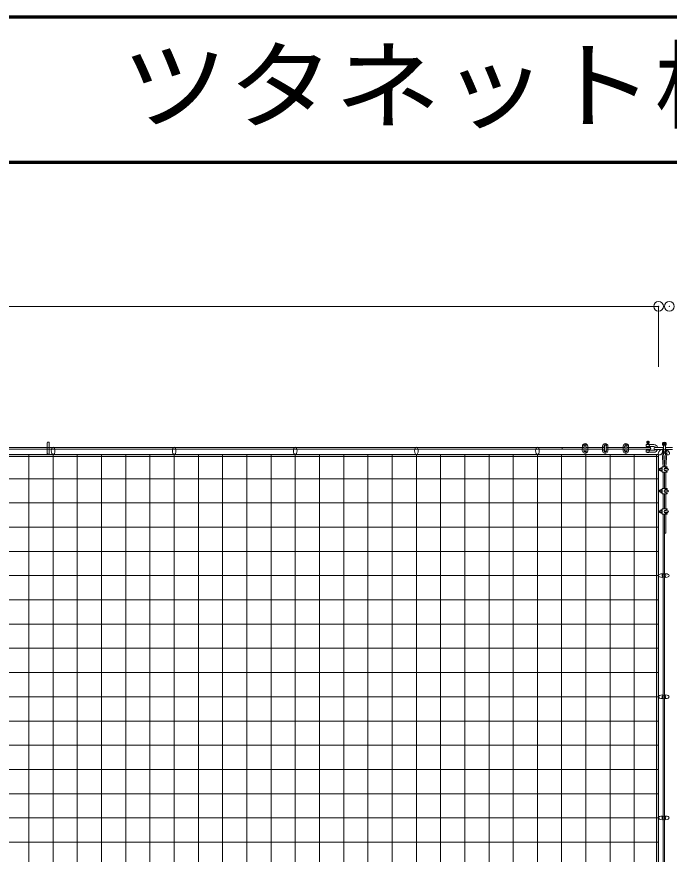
# Model space of a CAD drawing. Units: millimetres, scale not verified. Extents: x -31726 to 17675, y -6980 to 6925.
# Drawn here: x -7354 to -4660, y 3414 to 6870 of the extents above; entities that cross this region are included whole.
import ezdxf
from ezdxf.enums import TextEntityAlignment as Align

# ---------------------------------------------------------------- set-up
doc = ezdxf.new("R2010")
doc.units = ezdxf.units.MM
doc.header["$LTSCALE"] = 50
doc.header["$PDMODE"] = 32
doc.header["$PDSIZE"] = 40
for name, color, linetype, lineweight in [('0-0_通り芯', 7, 'Continuous', 18), ('0-1_躯体', 33, 'Continuous', 18), ('0-2_建具', 5, 'Continuous', 18), ('0-3_設備', 7, 'Continuous', 18), ('0-4_家具', 7, 'Continuous', 18), ('0-6_寸法', 7, 'Continuous', 18), ('0-7', 7, 'Continuous', 18), ('0-F_枠', 7, 'Continuous', 70)]:
    doc.layers.add(name, color=color, linetype=linetype, lineweight=lineweight)
doc.styles.add('ＭＳ ゴシック', font='')
doc.styles.get('ＭＳ ゴシック').set_extended_font_data('MS Gothic')

msp = doc.modelspace()

# ---------------------------------------------------------------- linework, layer by layer
at = {"layer": '0-0_通り芯'}
for p, q in [((-9266.93, 5085.8), (-5010.63, 5085.8)), ((-9266.92, 5091.8), (-5010.63, 5091.8)), ((-7227.58, 5068.15), (-7227.58, 5112.15)), ((-7222.58, 5115.15), (-7224.58, 5115.15)), ((-7219.58, 5068.15), (-7219.58, 5112.15)), ((-5102.33, 5085.8), (-5102.33, 5091.8)), ((-5003.7, 5085.8), (-4927.47, 5085.8)), ((-5003.69, 5091.8), (-4927.47, 5091.8)), ((-4920.54, 5085.8), (-4842.1, 5085.8)), ((-4920.53, 5091.8), (-4842.1, 5091.8)), ((-4835.17, 5091.8), (-4738.98, 5091.8)), ((-4835.17, 5085.8), (-4738.98, 5085.8)), ((-4684.42, 5082.53), (-4685.4, 5081.37)), ((-4683.28, 5083.45), (-4684.42, 5082.53)), ((-4674.78, 5083.45), (-4675.53, 5083.86)), ((-4673.63, 5082.53), (-4674.78, 5083.45)), ((-4672.66, 5081.37), (-4673.63, 5082.53)), ((-7222.58, 5065.15), (-7224.58, 5065.15)), ((-4688.1, 5076.08), (-4688.5, 5069.56)), ((-4685.03, 5012.94), (-4688.5, 5069.56)), ((-4687.71, 5077), (-4688.1, 5076.08)), ((-4687.01, 5078.56), (-4687.71, 5077)), ((-4686.25, 5080.03), (-4687.01, 5078.56)), ((-4685.4, 5081.37), (-4686.25, 5080.03)), ((-4683.44, 5070.98), (-4679.03, 5012.95)), ((-4679.03, 5012.95), (-4675.53, 5069.92)), ((-4673.03, 5012.95), (-4669.55, 5069.56)), ((-4671.81, 5080.03), (-4672.66, 5081.37)), ((-4671.05, 5078.55), (-4671.81, 5080.03)), ((-4670.35, 5077), (-4671.05, 5078.55)), ((-4669.95, 5076.08), (-4670.35, 5077)), ((-4669.95, 5076.08), (-4669.55, 5069.56)), ((-4685.03, 4990.41), (-4685.03, 4923.55)), ((-4679.03, 4990.42), (-4679.03, 4923.56)), ((-4673.03, 5008.54), (-4673.03, 5005.15)), ((-4673.03, 4998.22), (-4673.03, 4994.83)), ((-4673.03, 4990.42), (-4673.03, 4923.57)), ((-4673.03, 4919.16), (-4673.03, 4915.77)), ((-4685.03, 4901.02), (-4685.03, 4839.36)), ((-4679.03, 4901.03), (-4679.03, 4839.37)), ((-4673.03, 4908.83), (-4673.03, 4905.44)), ((-4673.03, 4901.03), (-4673.03, 4839.37)), ((-4685.03, -4494.52), (-4685.03, 4816.83)), ((-4679.03, -4494.52), (-4679.03, 4816.83)), ((-4673.03, 4834.96), (-4673.03, 4831.57)), ((-4673.03, 4824.64), (-4673.03, 4821.25)), ((-4673.03, 4816.84), (-4673.03, 4738.41)), ((-4673.03, 4738.41), (-4679.03, 4738.41))]:
    msp.add_line(p, q, dxfattribs=at)
for centre, start, end in [((-7224.58, 5112.15), 90, 180), ((-7222.58, 5112.15), 0, 90), ((-4738.98, 5088.8), 270, 90), ((-7224.58, 5068.15), 180, 270), ((-7222.58, 5068.15), 270, 0)]:
    msp.add_arc(centre, 3, start, end, dxfattribs=at)
at = {"layer": '0-1_躯体'}
for p, q in [((-9703.78, 5063.52), (-4703.78, 5063.52)), ((-9703.78, 5055.52), (-4703.78, 5055.52)), ((-7303.78, -4928.15), (-7303.78, 5063.52)), ((-7203.78, -4928.15), (-7203.78, 5063.52)), ((-7103.78, -4928.15), (-7103.78, 5063.52)), ((-7003.78, -4928.15), (-7003.78, 5063.52)), ((-6903.78, -4928.15), (-6903.78, 5063.52)), ((-6803.78, -4928.15), (-6803.78, 5063.52)), ((-6703.78, -4928.15), (-6703.78, 5063.52)), ((-6603.78, -4928.15), (-6603.78, 5063.52)), ((-6503.78, -4928.15), (-6503.78, 5063.52)), ((-6403.78, -4928.15), (-6403.78, 5063.52)), ((-6303.78, -4928.15), (-6303.78, 5063.52)), ((-6203.78, -4928.15), (-6203.78, 5063.52)), ((-6103.78, -4928.15), (-6103.78, 5063.52)), ((-6003.78, -4928.15), (-6003.78, 5063.52)), ((-5903.78, -4928.15), (-5903.78, 5063.52)), ((-5803.78, -4928.15), (-5803.78, 5063.52)), ((-5703.78, -4928.15), (-5703.78, 5063.52)), ((-5603.78, -4928.15), (-5603.78, 5063.52)), ((-5503.78, -4928.15), (-5503.78, 5063.52)), ((-5403.78, -4928.15), (-5403.78, 5063.52)), ((-5303.78, -4928.15), (-5303.78, 5063.52)), ((-5203.78, -4928.15), (-5203.78, 5063.52)), ((-5103.78, -4928.15), (-5103.78, 5063.52)), ((-5003.78, -4928.15), (-5003.78, 5063.52)), ((-4903.78, -4928.15), (-4903.78, 5063.52)), ((-4803.78, -4928.15), (-4803.78, 5063.52)), ((-4711.78, 5063.52), (-4711.78, -4928.15)), ((-4703.78, 5063.52), (-4703.78, -4936.48)), ((-9703.78, 4963.52), (-4703.78, 4963.52)), ((-9703.78, 4863.52), (-4703.78, 4863.52)), ((-9703.78, 4763.52), (-4703.78, 4763.52)), ((-9703.78, 4663.52), (-4703.78, 4663.52)), ((-9703.78, 4563.52), (-4703.78, 4563.52)), ((-9703.78, 4463.52), (-4703.78, 4463.52)), ((-9703.78, 4363.52), (-4703.78, 4363.52)), ((-9703.78, 4263.52), (-4703.78, 4263.52)), ((-9703.78, 4163.52), (-4703.78, 4163.52)), ((-9703.78, 4063.52), (-4703.78, 4063.52)), ((-9703.78, 3963.52), (-4703.78, 3963.52)), ((-9703.78, 3863.52), (-4703.78, 3863.52)), ((-9703.78, 3763.52), (-4703.78, 3763.52)), ((-9703.78, 3663.52), (-4703.78, 3663.52)), ((-9703.78, 3563.52), (-4703.78, 3563.52)), ((-9703.78, 3463.52), (-4703.78, 3463.52))]:
    msp.add_line(p, q, dxfattribs=at)
at = {"layer": '0-1_躯体', "color": 34}
for points in [[(-9703.78, 5063.52), (-9703.78, 5055.52), (-4703.78, 5063.52), (-4703.78, 5055.52)], [(-4711.78, 5055.52), (-4703.78, 5055.52), (-4711.78, -4928.15), (-4703.78, -4928.15)]]:
    msp.add_solid(points, dxfattribs=at)
at = {"layer": '0-2_建具'}
for centre, major_axis in [((-7203.78, 5078.52), (0, -15)), ((-6703.78, 5078.52), (0, -15)), ((-6203.78, 5078.52), (0, -15)), ((-5703.78, 5078.52), (0, -15)), ((-5203.78, 5078.52), (0, -15)), ((-4693.17, 5074.12), (10.61, 10.61)), ((-4670.04, 5074.12), (10.61, -10.61)), ((-4688.78, 4563.52), (15, 0)), ((-4674.43, 4563.52), (-15, 0)), ((-4688.78, 4063.52), (15, 0)), ((-4674.43, 4063.52), (-15, 0)), ((-4688.78, 3563.52), (15, 0)), ((-4674.43, 3563.52), (-15, 0))]:
    msp.add_ellipse(centre, major_axis=major_axis, ratio=0.5, dxfattribs=at)
at = {"layer": '0-3_設備'}
for p, q in [((-4722.21, 5087.2), (-4722.21, 5089.2)), ((-4719.21, 5092.2), (-4683.44, 5092.2)), ((-4719.21, 5084.2), (-4683.44, 5084.2)), ((-4675.44, 5092.2), (-4646.18, 5092.2)), ((-4675.44, 5084.2), (-4646.18, 5084.2))]:
    msp.add_line(p, q, dxfattribs=at)
for centre, start, end in [((-4719.21, 5089.2), 90, 180), ((-4719.21, 5087.2), 180, 270)]:
    msp.add_arc(centre, 3, start, end, dxfattribs=at)
at = {"layer": '0-4_家具'}
for p, q in [((-4723.17, 5104.88), (-4753.67, 5104.88)), ((-4723.17, 5096.88), (-4753.67, 5096.88)), ((-4752.17, 5104.88), (-4752.17, 5106.38)), ((-4742.17, 5106.38), (-4752.17, 5106.38)), ((-4751.96, 5115.47), (-4751.96, 5114.55)), ((-4751.17, 5108.38), (-4751.78, 5112.22)), ((-4751.17, 5106.38), (-4751.17, 5108.38)), ((-4743.17, 5108.38), (-4751.17, 5108.38)), ((-4751.17, 5091.8), (-4751.17, 5096.88)), ((-4751.17, 5080.88), (-4751.17, 5085.8)), ((-4742.57, 5112.22), (-4743.17, 5108.38)), ((-4743.17, 5106.38), (-4743.17, 5108.38)), ((-4743.17, 5091.8), (-4743.17, 5096.88)), ((-4743.17, 5080.88), (-4743.17, 5085.8)), ((-4742.39, 5115.47), (-4742.39, 5114.55)), ((-4742.17, 5104.88), (-4742.17, 5106.38)), ((-4683.44, 5070.98), (-4683.44, 5098.5)), ((-4680.94, 5101.98), (-4680.94, 5111.98)), ((-4677.94, 5101.98), (-4677.94, 5111.98)), ((-4675.44, 5070.98), (-4675.44, 5098.5)), ((-4723.17, 5080.88), (-4753.67, 5080.88)), ((-4723.17, 5072.88), (-4753.67, 5072.88)), ((-4751.17, 5072.38), (-4751.17, 5072.88)), ((-4743.17, 5072.38), (-4751.17, 5072.38)), ((-4743.17, 5072.38), (-4743.17, 5072.88))]:
    msp.add_line(p, q, dxfattribs=at)
msp.add_circle((-4747.17, 5113.38), 2.5, dxfattribs=at)
for centre, radius, start, end in [((-4749.48, 5115.75), 2.5, 96.96718, 186.34019), ((-4744.87, 5115.75), 2.5, 353.65981, 83.03282), ((-4736.96, 5114.55), 15, 180, 188.96075), ((-4757.39, 5114.55), 15, 351.03925, 0), ((-4723.17, 5088.88), 16, 11.98859, 90), ((-4723.17, 5088.88), 8, 24.54663, 90), ((-4723.17, 5088.88), 16, 270, 343.0053), ((-4723.17, 5088.88), 8, 270, 324.22764), ((-4679.44, 5106.98), 8, 309.5212, 230.4788), ((-4679.44, 5106.98), 7, 309.5212, 230.4788), ((-4686.44, 5098.5), 3, 0, 50.4788), ((-4679.44, 5106.98), 5, 107.4576, 252.5424), ((-4686.44, 5098.5), 4, 0, 50.4788), ((-4679.44, 5106.98), 4, 112.02431, 247.97569), ((-4679.44, 5106.98), 5, 287.4576, 72.5424), ((-4679.44, 5106.98), 4, 292.02431, 67.97569), ((-4672.44, 5098.5), 4, 129.5212, 180), ((-4672.44, 5098.5), 3, 129.5212, 180), ((-4679.44, 5070.98), 4, 180, 0)]:
    msp.add_arc(centre, radius, start, end, dxfattribs=at)
for centre, major_axis, ratio, start_param, end_param in [((-4747.17, 5117.38), (5, 0), 0.2, 1.0222637, 2.1192763), ((-4753.67, 5100.88), (0, -4), 0.375, 3.1415927, 6.2831853), ((-4747.17, 5108.38), (4, 0), 0.5, 3.1415927, 6.2831853), ((-4740.67, 5100.88), (0, -4), 0.375, 3.8643269, 5.5604511), ((-4679.44, 5111.98), (1.5, 0), 0.333333, 6.2831853, 9.424778), ((-4679.44, 5101.98), (-1.5, 0), 0.333333, 6.2831853, 9.424778), ((-4753.67, 5076.88), (0, -4), 0.375, 3.1415927, 6.2831853), ((-4740.67, 5076.88), (0, -4), 0.375, 3.8643269, 5.5604511)]:
    msp.add_ellipse(centre, major_axis=major_axis, ratio=ratio, start_param=start_param, end_param=end_param, dxfattribs=at)
at = {"layer": '0-6_寸法'}
for p, q in [((-5018.44, 5080.14), (-5018.42, 5097.48)), ((-5010.64, 5078.4), (-5010.62, 5099.2)), ((-5003.71, 5078.4), (-5003.69, 5099.2)), ((-4995.9, 5080.12), (-4995.89, 5097.46)), ((-4935.28, 5080.14), (-4935.26, 5097.48)), ((-4927.48, 5078.4), (-4927.46, 5099.2)), ((-4920.55, 5078.4), (-4920.53, 5099.2)), ((-4912.74, 5080.12), (-4912.73, 5097.46)), ((-4849.91, 5080.14), (-4849.89, 5097.48)), ((-4842.11, 5078.4), (-4842.09, 5099.2)), ((-4835.18, 5078.4), (-4835.16, 5099.2)), ((-4827.38, 5080.12), (-4827.36, 5097.46)), ((-4689.1, 5012.94), (-4669.65, 5012.96)), ((-4689.08, 4990.41), (-4689.1, 5012.94)), ((-4699.32, 4998.2), (-4694.63, 4998.2)), ((-4694.63, 4996.41), (-4694.64, 5006.92)), ((-4693.12, 5008.68), (-4689.1, 5008.68)), ((-4689.09, 5005.18), (-4693.11, 5005.17)), ((-4689.09, 4998.17), (-4693.11, 4998.17)), ((-4689.08, 4994.67), (-4693.11, 4994.66)), ((-4689.08, 4990.41), (-4669.63, 4990.42)), ((-4679.4, 5005.15), (-4666.56, 5005.16)), ((-4679.4, 4998.22), (-4666.55, 4998.23)), ((-4669.21, 5009.55), (-4675.67, 5007.85)), ((-4669.2, 4993.83), (-4675.66, 4995.52)), ((-4694.63, 4907.03), (-4694.64, 4917.53)), ((-4693.12, 4919.29), (-4689.1, 4919.29)), ((-4689.09, 4915.79), (-4693.11, 4915.78)), ((-4689.1, 4923.55), (-4669.65, 4923.57)), ((-4689.08, 4901.02), (-4689.1, 4923.55)), ((-4679.4, 4915.76), (-4666.56, 4915.77)), ((-4669.21, 4920.16), (-4675.67, 4918.46)), ((-4699.32, 4908.81), (-4694.63, 4908.81)), ((-4689.09, 4908.78), (-4693.11, 4908.78)), ((-4689.08, 4905.28), (-4693.11, 4905.28)), ((-4689.08, 4901.02), (-4669.63, 4901.03)), ((-4679.4, 4908.83), (-4666.55, 4908.84)), ((-4669.2, 4904.45), (-4675.66, 4906.13)), ((-4699.32, 4824.62), (-4694.63, 4824.62)), ((-4694.63, 4822.83), (-4694.64, 4833.34)), ((-4693.12, 4835.09), (-4689.1, 4835.1)), ((-4689.09, 4831.6), (-4693.11, 4831.59)), ((-4689.09, 4824.59), (-4693.11, 4824.59)), ((-4689.08, 4821.09), (-4693.11, 4821.08)), ((-4689.1, 4839.36), (-4669.65, 4839.38)), ((-4689.08, 4816.83), (-4689.1, 4839.36)), ((-4689.08, 4816.83), (-4669.63, 4816.84)), ((-4679.4, 4831.57), (-4666.56, 4831.58)), ((-4679.4, 4824.63), (-4666.55, 4824.65)), ((-4669.21, 4835.97), (-4675.67, 4834.27)), ((-4669.2, 4820.25), (-4675.66, 4821.94))]:
    msp.add_line(p, q, dxfattribs=at)
for points in [[(-4699.32, 4998.2), (-4699.32, 5005.13), (-4694.64, 5005.14)], [(-4699.32, 4908.81), (-4699.32, 4915.74), (-4694.64, 4915.75)], [(-4699.32, 4824.62), (-4699.32, 4831.55), (-4694.64, 4831.55)]]:
    msp.add_lwpolyline(points, dxfattribs=at)
for centre, radius, start, end in [((-5007.16, 5097.47), 11.27, 359.95087, 179.95087), ((-5007.17, 5078.4), 5.2, 131.76118, 48.14055), ((-5007.16, 5099.2), 5.2, 311.76118, 228.14055), ((-5007.16, 5099.2), 3.47, 359.95087, 179.95087), ((-4924, 5097.47), 11.27, 359.95087, 179.95087), ((-4924.01, 5078.4), 5.2, 131.76118, 48.14055), ((-4923.99, 5099.2), 5.2, 311.76118, 228.14055), ((-4923.99, 5099.2), 3.47, 359.95087, 179.95087), ((-4838.63, 5097.47), 11.27, 359.95087, 179.95087), ((-4838.64, 5078.4), 5.2, 131.76118, 48.14055), ((-4838.63, 5099.2), 5.2, 311.76118, 228.14055), ((-4838.63, 5099.2), 3.47, 359.95087, 179.95087), ((-5007.17, 5080.13), 11.27, 179.95087, 359.95087), ((-5007.17, 5078.4), 3.47, 179.95087, 359.95087), ((-4924.01, 5080.13), 11.27, 179.95087, 359.95087), ((-4924.01, 5078.4), 3.47, 179.95087, 359.95087), ((-4838.64, 5080.13), 11.27, 179.95087, 359.95087), ((-4838.64, 5078.4), 3.47, 179.95087, 359.95087), ((-4669.65, 5011.22), 1.73, 284.719, 90.049), ((-4692.87, 5006.92), 1.77, 97.93896, 262.15904), ((-4689.85, 5001.67), 4.78, 132.984, 227.114), ((-4692.86, 4996.42), 1.77, 97.93896, 262.15904), ((-4674.05, 5001.69), 6.37, 104.719, 255.379), ((-4669.63, 4992.16), 1.73, 270.049, 75.379), ((-4666.56, 5001.69), 3.47, 270.049, 90.049), ((-4692.87, 4917.54), 1.77, 97.93896, 262.15904), ((-4689.85, 4912.28), 4.78, 132.984, 227.114), ((-4674.05, 4912.3), 6.37, 104.719, 255.379), ((-4669.65, 4921.83), 1.73, 284.719, 90.049), ((-4666.56, 4912.3), 3.47, 270.049, 90.049), ((-4692.86, 4907.03), 1.77, 97.93896, 262.15904), ((-4669.63, 4902.77), 1.73, 270.049, 75.379), ((-4692.87, 4833.34), 1.77, 97.93896, 262.15904), ((-4689.85, 4828.09), 4.78, 132.984, 227.114), ((-4692.86, 4822.84), 1.77, 97.93896, 262.15904), ((-4674.05, 4828.11), 6.37, 104.719, 255.379), ((-4669.65, 4837.64), 1.73, 284.719, 90.049), ((-4669.63, 4818.58), 1.73, 270.049, 75.379), ((-4666.56, 4828.11), 3.47, 270.049, 90.049)]:
    msp.add_arc(centre, radius, start, end, dxfattribs=at)
at = {"layer": '0-7', "color": 3}
for p, q in [((-9703.78, 5675.03), (-4703.78, 5675.03)), ((-4703.78, 5675.03), (-4703.78, 5425.03))]:
    msp.add_line(p, q, dxfattribs=at)
for p in [(-4703.78, 5675.03), (-4659.43, 5675.03)]:
    msp.add_point(p, dxfattribs=at)
at = {"layer": '0-F_枠'}
for p, q in [((-10066.1, 6870.47), (9933.9, 6870.47)), ((-10066.1, 6270.47), (9933.9, 6270.47))]:
    msp.add_line(p, q, dxfattribs=at)

# ---------------------------------------------------------------- texts
at = {"layer": '0-7', "color": 3, "style": 'ＭＳ ゴシック', "width": 1.1}
msp.add_text('ツタネット標準施工図', height=293.3, dxfattribs=at).set_placement((-6922.2, 6351.64), align=Align.BOTTOM_LEFT)

doc.saveas('drawing.dxf')
